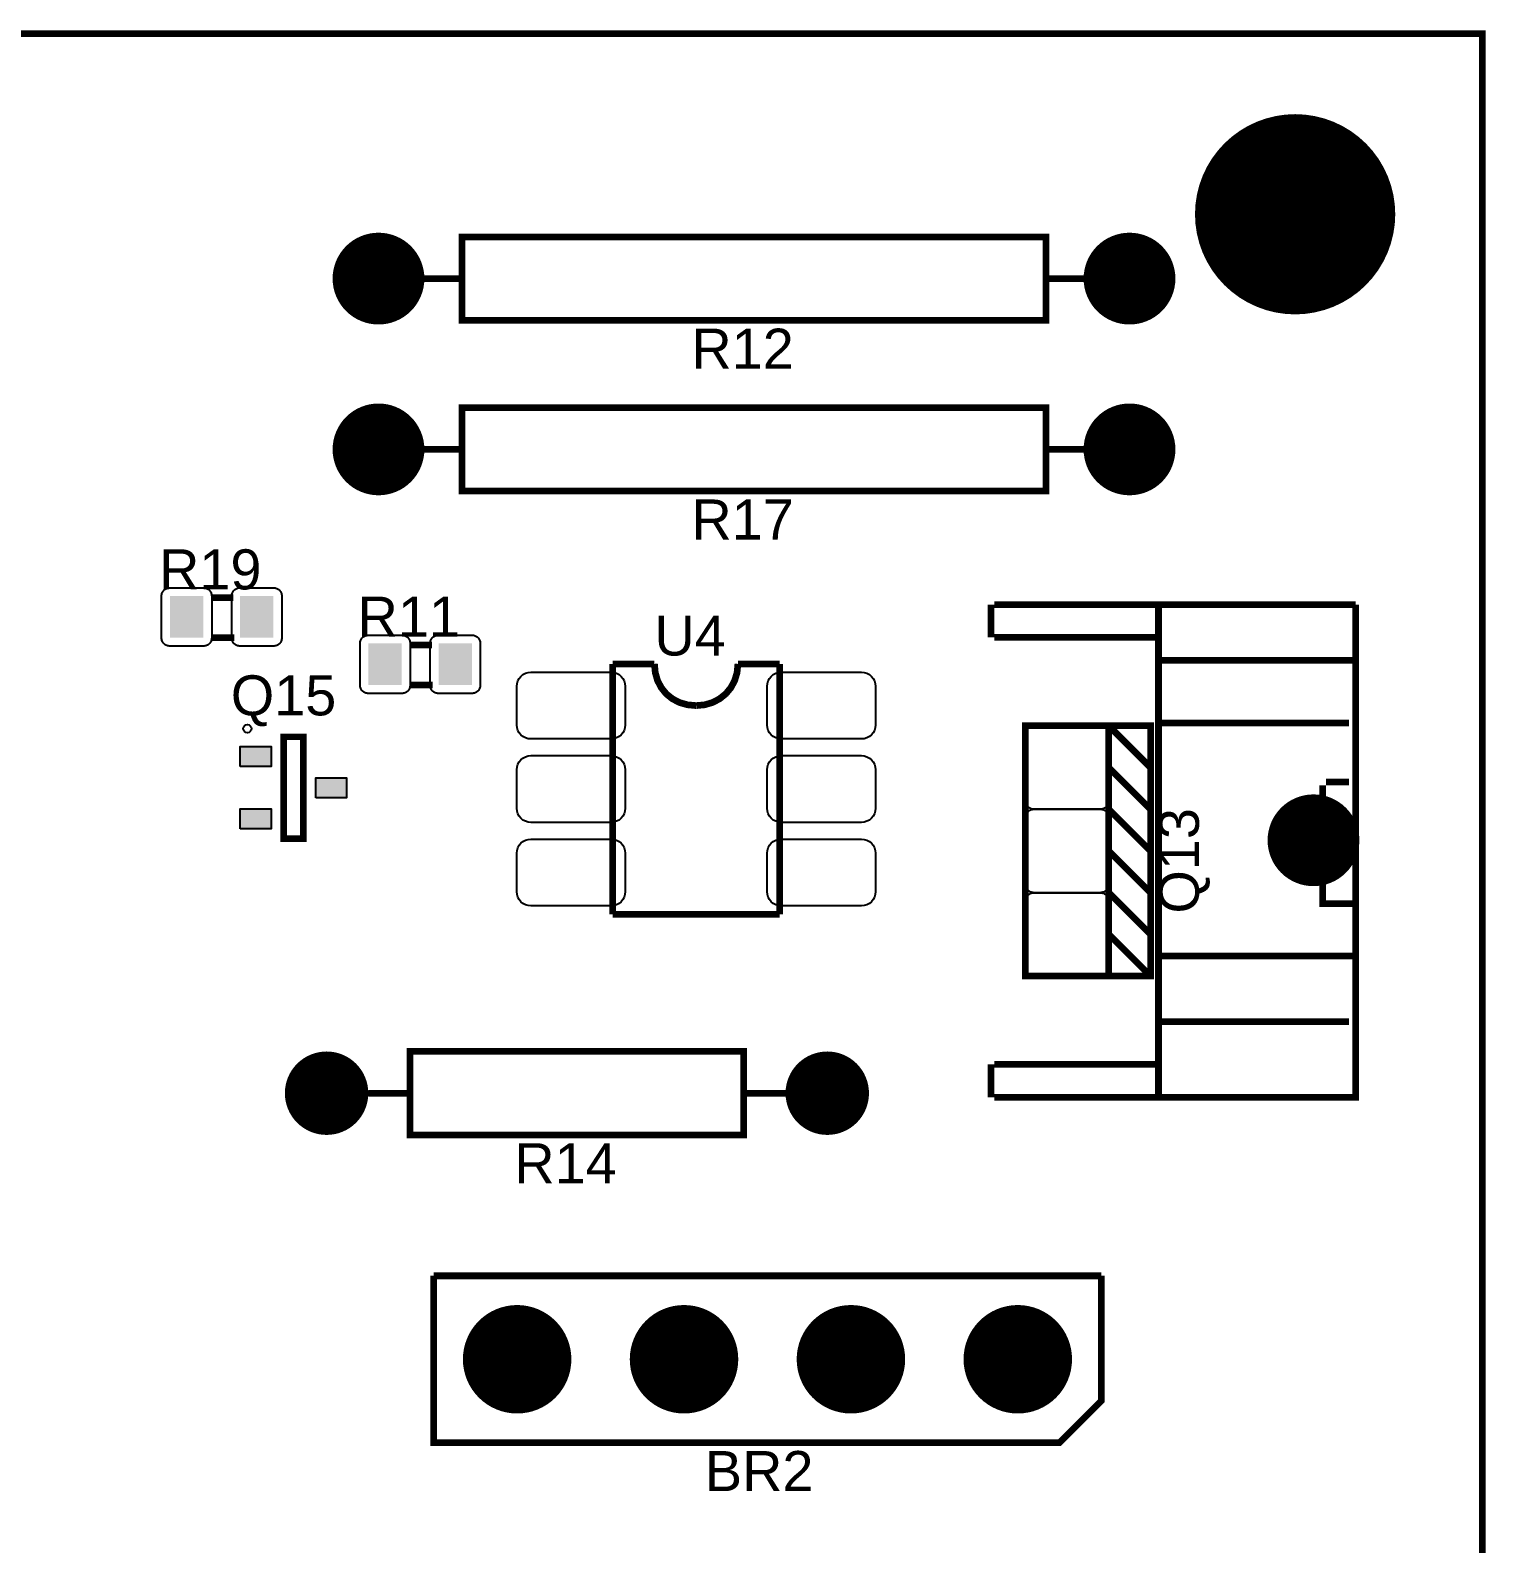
# Model space of a CAD drawing. Header units: inches. Extents: x -4.04 to 4.04, y -1.96 to 1.96.
# Drawn here: x 2.293 to 4.037, y 0.141 to 1.955 of the extents above; entities that cross this region are included whole.
import ezdxf

# ---------------------------------------------------------------- set-up
doc = ezdxf.new("R2010")
doc.units = ezdxf.units.IN
doc.layers.get('0').update_dxf_attribs({"linetype": 'CONTINUOUS'})

# ---------------------------------------------------------------- blocks, each defined once
blk = doc.blocks.new('RPAD')
blk.add_trace([(-0.5, -0.5), (-0.5, 0.5), (0.5, -0.5), (0.5, 0.5)])
blk = doc.blocks.new('EPAD')
at = {"const_width": 0.5}
blk.add_lwpolyline([(-0.25, 0, 1), (0.25, 0, 1)], format="xyb", close=True, dxfattribs=at)

msp = doc.modelspace()

# ---------------------------------------------------------------- linework, layer by layer
for points, const_width in [([(-4.033465, -1.958661), (4.033465, -1.958661), (4.033465, 1.950787), (-4.033465, 1.950787), (-4.033465, -1.958661)], 0.008), ([(-4.033465, -1.958661), (4.033465, -1.958661), (4.033465, 1.950787), (-4.033465, 1.950787), (-4.033465, -1.958661)], 0.008), ([(-4.033465, -1.958661), (4.033465, -1.958661), (4.033465, 1.950787), (-4.033465, 1.950787), (-4.033465, -1.958661)], 0.008), ([(2.810572, 1.607145), (3.510572, 1.607145), (3.510572, 1.707145), (2.810572, 1.707145), (2.810572, 1.607145)], 0.008), ([(2.810572, 1.607145), (3.510572, 1.607145), (3.510572, 1.707145), (2.810572, 1.707145), (2.810572, 1.607145)], 0.008), ([(2.810572, 1.607145), (3.510572, 1.607145), (3.510572, 1.707145), (2.810572, 1.707145), (2.810572, 1.607145)], 0.008), ([(2.760572, 1.657145), (2.810572, 1.657145)], 0.008), ([(2.760572, 1.657145), (2.810572, 1.657145)], 0.008), ([(2.760572, 1.657145), (2.810572, 1.657145)], 0.008), ([(3.560572, 1.657145), (3.510572, 1.657145)], 0.008), ([(3.560572, 1.657145), (3.510572, 1.657145)], 0.008), ([(3.560572, 1.657145), (3.510572, 1.657145)], 0.008), ([(2.810572, 1.40242), (3.510572, 1.40242), (3.510572, 1.50242), (2.810572, 1.50242), (2.810572, 1.40242)], 0.008), ([(2.810572, 1.40242), (3.510572, 1.40242), (3.510572, 1.50242), (2.810572, 1.50242), (2.810572, 1.40242)], 0.008), ([(2.810572, 1.40242), (3.510572, 1.40242), (3.510572, 1.50242), (2.810572, 1.50242), (2.810572, 1.40242)], 0.008), ([(2.760572, 1.45242), (2.810572, 1.45242)], 0.008), ([(2.760572, 1.45242), (2.810572, 1.45242)], 0.008), ([(2.760572, 1.45242), (2.810572, 1.45242)], 0.008), ([(3.560572, 1.45242), (3.510572, 1.45242)], 0.008), ([(3.560572, 1.45242), (3.510572, 1.45242)], 0.008), ([(3.560572, 1.45242), (3.510572, 1.45242)], 0.008), ([(2.50965, 1.274633), (2.53665, 1.274633)], 0.008), ([(2.50965, 1.274633), (2.53665, 1.274633)], 0.008), ([(2.50965, 1.274633), (2.53665, 1.274633)], 0.008), ([(3.444532, 1.266381), (3.444532, 1.227011)], 0.008), ([(3.444532, 1.266381), (3.444532, 1.227011)], 0.008), ([(3.444532, 1.266381), (3.444532, 1.227011)], 0.008), ([(3.88154, 1.266381), (3.448469, 1.266381)], 0.008), ([(3.88154, 1.266381), (3.88154, 0.67583), (3.448469, 0.67583)], 0.008), ([(3.88154, 1.266381), (3.448469, 1.266381)], 0.008), ([(3.88154, 1.266381), (3.88154, 0.67583), (3.448469, 0.67583)], 0.008), ([(3.88154, 1.266381), (3.448469, 1.266381)], 0.008), ([(3.88154, 1.266381), (3.88154, 0.67583), (3.448469, 0.67583)], 0.008), ([(3.64532, 1.266381), (3.64532, 0.679767)], 0.008), ([(3.64532, 1.266381), (3.64532, 0.679767)], 0.008), ([(3.64532, 1.266381), (3.64532, 0.679767)], 0.008), ([(2.50965, 1.226633), (2.53765, 1.226633)], 0.008), ([(2.50965, 1.226633), (2.53765, 1.226633)], 0.008), ([(2.50965, 1.226633), (2.53765, 1.226633)], 0.008), ([(2.747504, 1.217882), (2.774504, 1.217882)], 0.008), ([(2.747504, 1.217882), (2.774504, 1.217882)], 0.008), ([(2.747504, 1.217882), (2.774504, 1.217882)], 0.008), ([(3.448469, 1.227011), (3.64532, 1.227011)], 0.008), ([(3.448469, 1.227011), (3.64532, 1.227011)], 0.008), ([(3.448469, 1.227011), (3.64532, 1.227011)], 0.008), ([(2.99128, 1.195334), (3.04128, 1.195334)], 0.008), ([(2.99128, 1.195334), (2.99128, 0.895334)], 0.008), ([(2.99128, 1.195334), (3.04128, 1.195334)], 0.008), ([(2.99128, 1.195334), (2.99128, 0.895334)], 0.008), ([(2.99128, 1.195334), (3.04128, 1.195334)], 0.008), ([(2.99128, 1.195334), (2.99128, 0.895334)], 0.008), ([(3.09128, 1.145334), (3.080806, 1.146293), (3.071233, 1.149068), (3.062716, 1.153508), (3.055406, 1.159459), (3.049454, 1.166769), (3.045015, 1.175287), (3.042239, 1.184859), (3.04128, 1.195334)], 0.008), ([(3.09128, 1.145334), (3.080806, 1.146293), (3.071233, 1.149068), (3.062716, 1.153508), (3.055406, 1.159459), (3.049454, 1.166769), (3.045015, 1.175287), (3.042239, 1.184859), (3.04128, 1.195334)], 0.008), ([(3.09128, 1.145334), (3.080806, 1.146293), (3.071233, 1.149068), (3.062716, 1.153508), (3.055406, 1.159459), (3.049454, 1.166769), (3.045015, 1.175287), (3.042239, 1.184859), (3.04128, 1.195334)], 0.008), ([(3.09128, 1.145334), (3.101468, 1.146293), (3.110906, 1.149068), (3.119406, 1.153508), (3.12678, 1.159459), (3.132843, 1.166769), (3.137406, 1.175287), (3.14028, 1.184859), (3.14128, 1.195334)], 0.008), ([(3.09128, 1.145334), (3.101468, 1.146293), (3.110906, 1.149068), (3.119406, 1.153508), (3.12678, 1.159459), (3.132843, 1.166769), (3.137406, 1.175287), (3.14028, 1.184859), (3.14128, 1.195334)], 0.008), ([(3.09128, 1.145334), (3.101468, 1.146293), (3.110906, 1.149068), (3.119406, 1.153508), (3.12678, 1.159459), (3.132843, 1.166769), (3.137406, 1.175287), (3.14028, 1.184859), (3.14128, 1.195334)], 0.008), ([(3.14128, 1.195334), (3.19128, 1.195334)], 0.008), ([(3.14128, 1.195334), (3.19128, 1.195334)], 0.008), ([(3.14128, 1.195334), (3.19128, 1.195334)], 0.008), ([(3.19128, 1.195334), (3.19128, 0.895334)], 0.008), ([(3.19128, 1.195334), (3.19128, 0.895334)], 0.008), ([(3.19128, 1.195334), (3.19128, 0.895334)], 0.008), ([(3.877603, 1.199452), (3.649257, 1.199452)], 0.008), ([(3.877603, 1.199452), (3.649257, 1.199452)], 0.008), ([(3.877603, 1.199452), (3.649257, 1.199452)], 0.008), ([(2.747504, 1.169882), (2.775504, 1.169882)], 0.008), ([(2.747504, 1.169882), (2.775504, 1.169882)], 0.008), ([(2.747504, 1.169882), (2.775504, 1.169882)], 0.008), ([(3.485769, 0.821106), (3.585769, 0.821106), (3.585769, 1.121106), (3.485769, 1.121106), (3.485769, 0.821106)], 0.008), ([(3.485769, 0.821106), (3.585769, 0.821106), (3.585769, 1.121106), (3.485769, 1.121106), (3.485769, 0.821106)], 0.008), ([(3.485769, 0.821106), (3.585769, 0.821106), (3.585769, 1.121106), (3.485769, 1.121106), (3.485769, 0.821106)], 0.008), ([(3.585769, 1.121106), (3.635769, 1.121106), (3.635769, 0.821106), (3.585769, 0.821106)], 0.008), ([(3.585769, 1.121106), (3.635769, 1.071106)], 0.008), ([(3.585769, 1.121106), (3.635769, 1.121106), (3.635769, 0.821106), (3.585769, 0.821106)], 0.008), ([(3.585769, 1.121106), (3.635769, 1.071106)], 0.008), ([(3.585769, 1.121106), (3.635769, 1.121106), (3.635769, 0.821106), (3.585769, 0.821106)], 0.008), ([(3.585769, 1.121106), (3.635769, 1.071106)], 0.008), ([(3.873666, 1.124649), (3.64532, 1.124649)], 0.008), ([(3.873666, 1.124649), (3.64532, 1.124649)], 0.008), ([(3.873666, 1.124649), (3.64532, 1.124649)], 0.008), ([(2.596792, 0.985885), (2.620414, 0.985885), (2.620414, 1.107932), (2.596792, 1.107932), (2.596792, 0.985885)], 0.007874), ([(2.596792, 0.985885), (2.620414, 0.985885), (2.620414, 1.107932), (2.596792, 1.107932), (2.596792, 0.985885)], 0.007874), ([(2.596792, 0.985885), (2.620414, 0.985885), (2.620414, 1.107932), (2.596792, 1.107932), (2.596792, 0.985885)], 0.007874), ([(3.585769, 1.071106), (3.635769, 1.021106)], 0.008), ([(3.585769, 1.071106), (3.635769, 1.021106)], 0.008), ([(3.585769, 1.071106), (3.635769, 1.021106)], 0.008), ([(3.84217, 1.049846), (3.84217, 1.014413), (3.798863, 1.014413), (3.798863, 0.95142), (3.838233, 0.95142), (3.84217, 0.95142), (3.84217, 0.908113)], 0.008), ([(3.84217, 1.049846), (3.84217, 1.014413), (3.798863, 1.014413), (3.798863, 0.95142), (3.838233, 0.95142), (3.84217, 0.95142), (3.84217, 0.908113)], 0.008), ([(3.84217, 1.049846), (3.84217, 1.014413), (3.798863, 1.014413), (3.798863, 0.95142), (3.838233, 0.95142), (3.84217, 0.95142), (3.84217, 0.908113)], 0.008), ([(3.873666, 1.053783), (3.846107, 1.053783)], 0.008), ([(3.873666, 1.053783), (3.846107, 1.053783)], 0.008), ([(3.873666, 1.053783), (3.846107, 1.053783)], 0.008), ([(3.585769, 1.021106), (3.635769, 0.971106)], 0.008), ([(3.585769, 1.021106), (3.635769, 0.971106)], 0.008), ([(3.585769, 1.021106), (3.635769, 0.971106)], 0.008), ([(3.585769, 0.971106), (3.635769, 0.921106)], 0.008), ([(3.585769, 0.971106), (3.635769, 0.921106)], 0.008), ([(3.585769, 0.971106), (3.635769, 0.921106)], 0.008), ([(3.585769, 0.921106), (3.635769, 0.871106)], 0.008), ([(3.585769, 0.921106), (3.635769, 0.871106)], 0.008), ([(3.585769, 0.921106), (3.635769, 0.871106)], 0.008), ([(3.838233, 0.908113), (3.877603, 0.908113)], 0.008), ([(3.838233, 0.908113), (3.877603, 0.908113)], 0.008), ([(3.838233, 0.908113), (3.877603, 0.908113)], 0.008), ([(2.99128, 0.895334), (3.19128, 0.895334)], 0.008), ([(2.99128, 0.895334), (3.19128, 0.895334)], 0.008), ([(2.99128, 0.895334), (3.19128, 0.895334)], 0.008), ([(3.585769, 0.871106), (3.635769, 0.821106)], 0.008), ([(3.585769, 0.871106), (3.635769, 0.821106)], 0.008), ([(3.585769, 0.871106), (3.635769, 0.821106)], 0.008), ([(3.877603, 0.845121), (3.64532, 0.845121)], 0.008), ([(3.877603, 0.845121), (3.64532, 0.845121)], 0.008), ([(3.877603, 0.845121), (3.64532, 0.845121)], 0.008), ([(3.873666, 0.766381), (3.64532, 0.766381)], 0.008), ([(3.873666, 0.766381), (3.64532, 0.766381)], 0.008), ([(3.873666, 0.766381), (3.64532, 0.766381)], 0.008), ([(2.748367, 0.630767), (3.148367, 0.630767), (3.148367, 0.730767), (2.748367, 0.730767), (2.748367, 0.630767)], 0.008), ([(2.748367, 0.630767), (3.148367, 0.630767), (3.148367, 0.730767), (2.748367, 0.730767), (2.748367, 0.630767)], 0.008), ([(2.748367, 0.630767), (3.148367, 0.630767), (3.148367, 0.730767), (2.748367, 0.730767), (2.748367, 0.630767)], 0.008), ([(3.444532, 0.7152), (3.444532, 0.67583)], 0.008), ([(3.444532, 0.7152), (3.444532, 0.67583)], 0.008), ([(3.444532, 0.7152), (3.444532, 0.67583)], 0.008), ([(3.448469, 0.7152), (3.64532, 0.7152)], 0.008), ([(3.448469, 0.7152), (3.64532, 0.7152)], 0.008), ([(3.448469, 0.7152), (3.64532, 0.7152)], 0.008), ([(2.748367, 0.680767), (2.698367, 0.680767)], 0.008), ([(2.748367, 0.680767), (2.698367, 0.680767)], 0.008), ([(2.748367, 0.680767), (2.698367, 0.680767)], 0.008), ([(3.198367, 0.680767), (3.148367, 0.680767)], 0.008), ([(3.198367, 0.680767), (3.148367, 0.680767)], 0.008), ([(3.198367, 0.680767), (3.148367, 0.680767)], 0.008), ([(3.576713, 0.461869), (2.776713, 0.461869)], 0.008), ([(3.576713, 0.461869), (3.576713, 0.311869), (3.526713, 0.261869), (2.776713, 0.261869), (2.776713, 0.461869)], 0.008), ([(3.576713, 0.461869), (2.776713, 0.461869)], 0.008), ([(3.576713, 0.461869), (3.576713, 0.311869), (3.526713, 0.261869), (2.776713, 0.261869), (2.776713, 0.461869)], 0.008), ([(3.576713, 0.461869), (2.776713, 0.461869)], 0.008), ([(3.576713, 0.461869), (3.576713, 0.311869), (3.526713, 0.261869), (2.776713, 0.261869), (2.776713, 0.461869)], 0.008)]:
    msp.add_lwpolyline(points, dxfattribs=dict(const_width=const_width))
for points in [[(2.46065, 1.286633), (2.50065, 1.286633), (2.50169, 1.286583), (2.502695, 1.286434), (2.503662, 1.286192), (2.504586, 1.285861), (2.505462, 1.285447), (2.506286, 1.284952), (2.507054, 1.284383), (2.50776, 1.283743), (2.5084, 1.283036), (2.508969, 1.282269), (2.509464, 1.281445), (2.509879, 1.280569), (2.510209, 1.279644), (2.510452, 1.278678), (2.5106, 1.277672), (2.51065, 1.276633), (2.51065, 1.226633), (2.5106, 1.225594), (2.510452, 1.224589), (2.510209, 1.223622), (2.509879, 1.222698), (2.509464, 1.221821), (2.508969, 1.220997), (2.5084, 1.22023), (2.50776, 1.219524), (2.507054, 1.218883), (2.506286, 1.218314), (2.505462, 1.217819), (2.504586, 1.217405), (2.503662, 1.217074), (2.502695, 1.216832), (2.50169, 1.216683), (2.50065, 1.216633), (2.46065, 1.216633), (2.459611, 1.216683), (2.458606, 1.216832), (2.457639, 1.217074), (2.456715, 1.217405), (2.455839, 1.217819), (2.455015, 1.218314), (2.454247, 1.218883), (2.453541, 1.219524), (2.452901, 1.22023), (2.452331, 1.220997), (2.451837, 1.221821), (2.451422, 1.222698), (2.451091, 1.223622), (2.450849, 1.224589), (2.450701, 1.225594), (2.45065, 1.226633), (2.45065, 1.276633), (2.450701, 1.277672), (2.450849, 1.278678), (2.451091, 1.279644), (2.451422, 1.280569), (2.451837, 1.281445), (2.452331, 1.282269), (2.452901, 1.283036), (2.453541, 1.283743), (2.454247, 1.284383), (2.455015, 1.284952), (2.455839, 1.285447), (2.456715, 1.285861), (2.457639, 1.286192), (2.458606, 1.286434), (2.459611, 1.286583), (2.46065, 1.286633)], [(2.54465, 1.286633), (2.58465, 1.286633), (2.58569, 1.286583), (2.586695, 1.286434), (2.587662, 1.286192), (2.588586, 1.285861), (2.589462, 1.285447), (2.590286, 1.284952), (2.591054, 1.284383), (2.59176, 1.283743), (2.5924, 1.283036), (2.592969, 1.282269), (2.593464, 1.281445), (2.593879, 1.280569), (2.594209, 1.279644), (2.594452, 1.278678), (2.5946, 1.277672), (2.59465, 1.276633), (2.59465, 1.226633), (2.5946, 1.225594), (2.594452, 1.224589), (2.594209, 1.223622), (2.593879, 1.222698), (2.593464, 1.221821), (2.592969, 1.220997), (2.5924, 1.22023), (2.59176, 1.219524), (2.591054, 1.218883), (2.590286, 1.218314), (2.589462, 1.217819), (2.588586, 1.217405), (2.587662, 1.217074), (2.586695, 1.216832), (2.58569, 1.216683), (2.58465, 1.216633), (2.54465, 1.216633), (2.543611, 1.216683), (2.542606, 1.216832), (2.541639, 1.217074), (2.540715, 1.217405), (2.539839, 1.217819), (2.539015, 1.218314), (2.538247, 1.218883), (2.537541, 1.219524), (2.536901, 1.22023), (2.536331, 1.220997), (2.535837, 1.221821), (2.535422, 1.222698), (2.535091, 1.223622), (2.534849, 1.224589), (2.534701, 1.225594), (2.53465, 1.226633), (2.53465, 1.276633), (2.534701, 1.277672), (2.534849, 1.278678), (2.535091, 1.279644), (2.535422, 1.280569), (2.535837, 1.281445), (2.536331, 1.282269), (2.536901, 1.283036), (2.537541, 1.283743), (2.538247, 1.284383), (2.539015, 1.284952), (2.539839, 1.285447), (2.540715, 1.285861), (2.541639, 1.286192), (2.542606, 1.286434), (2.543611, 1.286583), (2.54465, 1.286633)], [(2.698504, 1.229882), (2.738504, 1.229882), (2.739543, 1.229831), (2.740548, 1.229683), (2.741515, 1.229441), (2.742439, 1.22911), (2.743316, 1.228696), (2.74414, 1.228201), (2.744907, 1.227631), (2.745613, 1.226991), (2.746254, 1.226285), (2.746823, 1.225518), (2.747317, 1.224694), (2.747732, 1.223817), (2.748063, 1.222893), (2.748305, 1.221926), (2.748454, 1.220921), (2.748504, 1.219882), (2.748504, 1.169882), (2.748454, 1.168843), (2.748305, 1.167837), (2.748063, 1.16687), (2.747732, 1.165946), (2.747317, 1.16507), (2.746823, 1.164246), (2.746254, 1.163479), (2.745613, 1.162772), (2.744907, 1.162132), (2.74414, 1.161563), (2.743316, 1.161068), (2.742439, 1.160654), (2.741515, 1.160323), (2.740548, 1.160081), (2.739543, 1.159932), (2.738504, 1.159882), (2.698504, 1.159882), (2.697465, 1.159932), (2.696459, 1.160081), (2.695493, 1.160323), (2.694569, 1.160654), (2.693692, 1.161068), (2.692868, 1.161563), (2.6921, 1.162132), (2.691394, 1.162772), (2.690754, 1.163479), (2.690185, 1.164246), (2.689691, 1.16507), (2.689276, 1.165946), (2.688945, 1.16687), (2.688703, 1.167837), (2.688554, 1.168843), (2.688504, 1.169882), (2.688504, 1.219882), (2.688554, 1.220921), (2.688703, 1.221926), (2.688945, 1.222893), (2.689276, 1.223817), (2.689691, 1.224694), (2.690185, 1.225518), (2.690754, 1.226285), (2.691394, 1.226991), (2.6921, 1.227631), (2.692868, 1.228201), (2.693692, 1.228696), (2.694569, 1.22911), (2.695493, 1.229441), (2.696459, 1.229683), (2.697465, 1.229831), (2.698504, 1.229882)], [(2.782504, 1.229882), (2.822504, 1.229882), (2.823543, 1.229831), (2.824548, 1.229683), (2.825515, 1.229441), (2.826439, 1.22911), (2.827316, 1.228696), (2.82814, 1.228201), (2.828907, 1.227631), (2.829613, 1.226991), (2.830254, 1.226285), (2.830823, 1.225518), (2.831317, 1.224694), (2.831732, 1.223817), (2.832063, 1.222893), (2.832305, 1.221926), (2.832454, 1.220921), (2.832504, 1.219882), (2.832504, 1.169882), (2.832454, 1.168843), (2.832305, 1.167837), (2.832063, 1.16687), (2.831732, 1.165946), (2.831317, 1.16507), (2.830823, 1.164246), (2.830254, 1.163479), (2.829613, 1.162772), (2.828907, 1.162132), (2.82814, 1.161563), (2.827316, 1.161068), (2.826439, 1.160654), (2.825515, 1.160323), (2.824548, 1.160081), (2.823543, 1.159932), (2.822504, 1.159882), (2.782504, 1.159882), (2.781465, 1.159932), (2.780459, 1.160081), (2.779493, 1.160323), (2.778569, 1.160654), (2.777692, 1.161068), (2.776868, 1.161563), (2.7761, 1.162132), (2.775394, 1.162772), (2.774754, 1.163479), (2.774185, 1.164246), (2.773691, 1.16507), (2.773276, 1.165946), (2.772945, 1.16687), (2.772703, 1.167837), (2.772554, 1.168843), (2.772504, 1.169882), (2.772504, 1.219882), (2.772554, 1.220921), (2.772703, 1.221926), (2.772945, 1.222893), (2.773276, 1.223817), (2.773691, 1.224694), (2.774185, 1.225518), (2.774754, 1.226285), (2.775394, 1.226991), (2.7761, 1.227631), (2.776868, 1.228201), (2.777692, 1.228696), (2.778569, 1.22911), (2.779493, 1.229441), (2.780459, 1.229683), (2.781465, 1.229831), (2.782504, 1.229882)], [(3.00628, 1.168334), (3.00628, 1.122334), (3.005942, 1.118858), (3.004969, 1.115644), (3.003423, 1.112753), (3.001366, 1.110248), (2.998861, 1.108191), (2.99597, 1.106645), (2.992756, 1.105672), (2.98928, 1.105334), (2.89328, 1.105334), (2.889804, 1.105672), (2.88659, 1.106645), (2.883699, 1.108191), (2.881194, 1.110248), (2.879138, 1.112753), (2.877592, 1.115644), (2.876619, 1.118858), (2.87628, 1.122334), (2.87628, 1.168334), (2.876619, 1.17181), (2.877592, 1.175024), (2.879138, 1.177915), (2.881194, 1.18042), (2.883699, 1.182476), (2.88659, 1.184022), (2.889804, 1.184996), (2.89328, 1.185334), (2.98928, 1.185334), (2.992756, 1.184996), (2.99597, 1.184022), (2.998861, 1.182476), (3.001366, 1.18042), (3.003423, 1.177915), (3.004969, 1.175024), (3.005942, 1.17181), (3.00628, 1.168334)], [(3.30628, 1.168334), (3.30628, 1.122334), (3.305942, 1.118858), (3.304969, 1.115644), (3.303423, 1.112753), (3.301366, 1.110248), (3.298861, 1.108191), (3.29597, 1.106645), (3.292756, 1.105672), (3.28928, 1.105334), (3.19328, 1.105334), (3.189804, 1.105672), (3.18659, 1.106645), (3.183699, 1.108191), (3.181194, 1.110248), (3.179138, 1.112753), (3.177592, 1.115644), (3.176619, 1.118858), (3.17628, 1.122334), (3.17628, 1.168334), (3.176619, 1.17181), (3.177592, 1.175024), (3.179138, 1.177915), (3.181194, 1.18042), (3.183699, 1.182476), (3.18659, 1.184022), (3.189804, 1.184996), (3.19328, 1.185334), (3.28928, 1.185334), (3.292756, 1.184996), (3.29597, 1.184022), (3.298861, 1.182476), (3.301366, 1.18042), (3.303423, 1.177915), (3.304969, 1.175024), (3.305942, 1.17181), (3.30628, 1.168334)], [(3.585769, 1.111106), (3.585769, 1.031106), (3.585718, 1.030066), (3.58557, 1.029061), (3.585328, 1.028094), (3.584997, 1.02717), (3.584582, 1.026294), (3.584087, 1.02547), (3.583518, 1.024702), (3.582878, 1.023996), (3.582172, 1.023356), (3.581404, 1.022787), (3.58058, 1.022292), (3.579704, 1.021877), (3.57878, 1.021546), (3.577813, 1.021304), (3.576808, 1.021156), (3.575769, 1.021106), (3.495769, 1.021106), (3.494729, 1.021156), (3.493724, 1.021304), (3.492757, 1.021546), (3.491833, 1.021877), (3.490957, 1.022292), (3.490133, 1.022787), (3.489365, 1.023356), (3.488659, 1.023996), (3.488019, 1.024702), (3.48745, 1.02547), (3.486955, 1.026294), (3.48654, 1.02717), (3.486209, 1.028094), (3.485967, 1.029061), (3.485819, 1.030066), (3.485769, 1.031106), (3.485769, 1.111106), (3.485819, 1.112145), (3.485967, 1.11315), (3.486209, 1.114117), (3.48654, 1.115041), (3.486955, 1.115917), (3.48745, 1.116741), (3.488019, 1.117509), (3.488659, 1.118215), (3.489365, 1.118855), (3.490133, 1.119424), (3.490957, 1.119919), (3.491833, 1.120334), (3.492757, 1.120665), (3.493724, 1.120907), (3.494729, 1.121055), (3.495769, 1.121106), (3.575769, 1.121106), (3.576808, 1.121055), (3.577813, 1.120907), (3.57878, 1.120665), (3.579704, 1.120334), (3.58058, 1.119919), (3.581404, 1.119424), (3.582172, 1.118855), (3.582878, 1.118215), (3.583518, 1.117509), (3.584087, 1.116741), (3.584582, 1.115917), (3.584997, 1.115041), (3.585328, 1.114117), (3.58557, 1.11315), (3.585718, 1.112145), (3.585769, 1.111106)], [(2.544828, 1.07231), (2.544828, 1.09631), (2.581828, 1.09631), (2.581828, 1.07231), (2.544828, 1.07231)], [(3.00628, 1.068334), (3.00628, 1.022334), (3.005942, 1.018858), (3.004969, 1.015644), (3.003423, 1.012753), (3.001366, 1.010248), (2.998861, 1.008191), (2.99597, 1.006645), (2.992756, 1.005672), (2.98928, 1.005334), (2.89328, 1.005334), (2.889804, 1.005672), (2.88659, 1.006645), (2.883699, 1.008191), (2.881194, 1.010248), (2.879138, 1.012753), (2.877592, 1.015644), (2.876619, 1.018858), (2.87628, 1.022334), (2.87628, 1.068334), (2.876619, 1.07181), (2.877592, 1.075024), (2.879138, 1.077915), (2.881194, 1.08042), (2.883699, 1.082476), (2.88659, 1.084022), (2.889804, 1.084996), (2.89328, 1.085334), (2.98928, 1.085334), (2.992756, 1.084996), (2.99597, 1.084022), (2.998861, 1.082476), (3.001366, 1.08042), (3.003423, 1.077915), (3.004969, 1.075024), (3.005942, 1.07181), (3.00628, 1.068334)], [(3.30628, 1.068334), (3.30628, 1.022334), (3.305942, 1.018858), (3.304969, 1.015644), (3.303423, 1.012753), (3.301366, 1.010248), (3.298861, 1.008191), (3.29597, 1.006645), (3.292756, 1.005672), (3.28928, 1.005334), (3.19328, 1.005334), (3.189804, 1.005672), (3.18659, 1.006645), (3.183699, 1.008191), (3.181194, 1.010248), (3.179138, 1.012753), (3.177592, 1.015644), (3.176619, 1.018858), (3.17628, 1.022334), (3.17628, 1.068334), (3.176619, 1.07181), (3.177592, 1.075024), (3.179138, 1.077915), (3.181194, 1.08042), (3.183699, 1.082476), (3.18659, 1.084022), (3.189804, 1.084996), (3.19328, 1.085334), (3.28928, 1.085334), (3.292756, 1.084996), (3.29597, 1.084022), (3.298861, 1.082476), (3.301366, 1.08042), (3.303423, 1.077915), (3.304969, 1.075024), (3.305942, 1.07181), (3.30628, 1.068334)], [(2.635379, 1.034909), (2.635379, 1.058909), (2.672379, 1.058909), (2.672379, 1.034909), (2.635379, 1.034909)], [(2.544828, 0.997507), (2.544828, 1.021507), (2.581828, 1.021507), (2.581828, 0.997507), (2.544828, 0.997507)], [(3.585769, 1.011106), (3.585769, 0.931106), (3.585718, 0.930066), (3.58557, 0.929061), (3.585328, 0.928094), (3.584997, 0.92717), (3.584582, 0.926294), (3.584087, 0.92547), (3.583518, 0.924702), (3.582878, 0.923996), (3.582172, 0.923356), (3.581404, 0.922787), (3.58058, 0.922292), (3.579704, 0.921877), (3.57878, 0.921546), (3.577813, 0.921304), (3.576808, 0.921156), (3.575769, 0.921106), (3.495769, 0.921106), (3.494729, 0.921156), (3.493724, 0.921304), (3.492757, 0.921546), (3.491833, 0.921877), (3.490957, 0.922292), (3.490133, 0.922787), (3.489365, 0.923356), (3.488659, 0.923996), (3.488019, 0.924702), (3.48745, 0.92547), (3.486955, 0.926294), (3.48654, 0.92717), (3.486209, 0.928094), (3.485967, 0.929061), (3.485819, 0.930066), (3.485769, 0.931106), (3.485769, 1.011106), (3.485819, 1.012145), (3.485967, 1.01315), (3.486209, 1.014117), (3.48654, 1.015041), (3.486955, 1.015917), (3.48745, 1.016741), (3.488019, 1.017509), (3.488659, 1.018215), (3.489365, 1.018855), (3.490133, 1.019424), (3.490957, 1.019919), (3.491833, 1.020334), (3.492757, 1.020665), (3.493724, 1.020907), (3.494729, 1.021055), (3.495769, 1.021106), (3.575769, 1.021106), (3.576808, 1.021055), (3.577813, 1.020907), (3.57878, 1.020665), (3.579704, 1.020334), (3.58058, 1.019919), (3.581404, 1.019424), (3.582172, 1.018855), (3.582878, 1.018215), (3.583518, 1.017509), (3.584087, 1.016741), (3.584582, 1.015917), (3.584997, 1.015041), (3.585328, 1.014117), (3.58557, 1.01315), (3.585718, 1.012145), (3.585769, 1.011106)], [(3.00628, 0.968334), (3.00628, 0.922334), (3.005942, 0.918858), (3.004969, 0.915644), (3.003423, 0.912753), (3.001366, 0.910248), (2.998861, 0.908191), (2.99597, 0.906645), (2.992756, 0.905672), (2.98928, 0.905334), (2.89328, 0.905334), (2.889804, 0.905672), (2.88659, 0.906645), (2.883699, 0.908191), (2.881194, 0.910248), (2.879138, 0.912753), (2.877592, 0.915644), (2.876619, 0.918858), (2.87628, 0.922334), (2.87628, 0.968334), (2.876619, 0.97181), (2.877592, 0.975024), (2.879138, 0.977915), (2.881194, 0.98042), (2.883699, 0.982476), (2.88659, 0.984022), (2.889804, 0.984996), (2.89328, 0.985334), (2.98928, 0.985334), (2.992756, 0.984996), (2.99597, 0.984022), (2.998861, 0.982476), (3.001366, 0.98042), (3.003423, 0.977915), (3.004969, 0.975024), (3.005942, 0.97181), (3.00628, 0.968334)], [(3.30628, 0.968334), (3.30628, 0.922334), (3.305942, 0.918858), (3.304969, 0.915644), (3.303423, 0.912753), (3.301366, 0.910248), (3.298861, 0.908191), (3.29597, 0.906645), (3.292756, 0.905672), (3.28928, 0.905334), (3.19328, 0.905334), (3.189804, 0.905672), (3.18659, 0.906645), (3.183699, 0.908191), (3.181194, 0.910248), (3.179138, 0.912753), (3.177592, 0.915644), (3.176619, 0.918858), (3.17628, 0.922334), (3.17628, 0.968334), (3.176619, 0.97181), (3.177592, 0.975024), (3.179138, 0.977915), (3.181194, 0.98042), (3.183699, 0.982476), (3.18659, 0.984022), (3.189804, 0.984996), (3.19328, 0.985334), (3.28928, 0.985334), (3.292756, 0.984996), (3.29597, 0.984022), (3.298861, 0.982476), (3.301366, 0.98042), (3.303423, 0.977915), (3.304969, 0.975024), (3.305942, 0.97181), (3.30628, 0.968334)], [(3.585769, 0.911106), (3.585769, 0.831106), (3.585718, 0.830066), (3.58557, 0.829061), (3.585328, 0.828094), (3.584997, 0.82717), (3.584582, 0.826294), (3.584087, 0.82547), (3.583518, 0.824702), (3.582878, 0.823996), (3.582172, 0.823356), (3.581404, 0.822787), (3.58058, 0.822292), (3.579704, 0.821877), (3.57878, 0.821546), (3.577813, 0.821304), (3.576808, 0.821156), (3.575769, 0.821106), (3.495769, 0.821106), (3.494729, 0.821156), (3.493724, 0.821304), (3.492757, 0.821546), (3.491833, 0.821877), (3.490957, 0.822292), (3.490133, 0.822787), (3.489365, 0.823356), (3.488659, 0.823996), (3.488019, 0.824702), (3.48745, 0.82547), (3.486955, 0.826294), (3.48654, 0.82717), (3.486209, 0.828094), (3.485967, 0.829061), (3.485819, 0.830066), (3.485769, 0.831106), (3.485769, 0.911106), (3.485819, 0.912145), (3.485967, 0.91315), (3.486209, 0.914117), (3.48654, 0.915041), (3.486955, 0.915917), (3.48745, 0.916741), (3.488019, 0.917509), (3.488659, 0.918215), (3.489365, 0.918855), (3.490133, 0.919424), (3.490957, 0.919919), (3.491833, 0.920334), (3.492757, 0.920665), (3.493724, 0.920907), (3.494729, 0.921055), (3.495769, 0.921106), (3.575769, 0.921106), (3.576808, 0.921055), (3.577813, 0.920907), (3.57878, 0.920665), (3.579704, 0.920334), (3.58058, 0.919919), (3.581404, 0.919424), (3.582172, 0.918855), (3.582878, 0.918215), (3.583518, 0.917509), (3.584087, 0.916741), (3.584582, 0.915917), (3.584997, 0.915041), (3.585328, 0.914117), (3.58557, 0.91315), (3.585718, 0.912145), (3.585769, 0.911106)]]:
    msp.add_lwpolyline(points, close=True)
msp.add_circle((2.553485, 1.117775), 0.004921)
msp.add_circle((2.553485, 1.117775), 0.004921)
msp.add_circle((2.553485, 1.117775), 0.004921)

# ---------------------------------------------------------------- block references
for name, p, xscale, yscale in [('EPAD', (3.809055, 1.734252), 0.24, 0.24), ('EPAD', (2.710572, 1.657145), 0.11, 0.11), ('EPAD', (3.610572, 1.657145), 0.11, 0.11), ('EPAD', (2.710572, 1.45242), 0.11, 0.11), ('EPAD', (3.610572, 1.45242), 0.11, 0.11), ('RPAD', (2.48065, 1.251633), 0.04, 0.05), ('RPAD', (2.56465, 1.251633), 0.04, 0.05), ('RPAD', (2.718504, 1.194882), 0.04, 0.05), ('RPAD', (2.802504, 1.194882), 0.04, 0.05), ('EPAD', (3.831044, 0.983917), 0.11, 0.11), ('EPAD', (2.648367, 0.680767), 0.1, 0.1), ('EPAD', (3.248367, 0.680767), 0.1, 0.1), ('EPAD', (2.876713, 0.361869), 0.13, 0.13), ('EPAD', (3.076713, 0.361869), 0.13, 0.13), ('EPAD', (3.276713, 0.361869), 0.13, 0.13), ('EPAD', (3.476713, 0.361869), 0.13, 0.13)]:
    msp.add_blockref(name, p, dxfattribs=dict(xscale=xscale, yscale=yscale))
at = {"xscale": 0.024, "yscale": 0.037, "rotation": 90}
for p in [(2.563328, 1.08431), (2.653879, 1.046909), (2.563328, 1.009507)]:
    msp.add_blockref('RPAD', p, dxfattribs=at)

# ---------------------------------------------------------------- texts
at = {"width": 1.041667}
for s, p in [('R12', (3.085572, 1.549145)), ('R12', (3.085572, 1.549145)), ('R12', (3.085572, 1.549145)), ('R17', (3.085572, 1.34442)), ('R17', (3.085572, 1.34442)), ('R17', (3.085572, 1.34442)), ('R19', (2.44765, 1.284633)), ('R19', (2.44765, 1.284633)), ('R19', (2.44765, 1.284633)), ('R11', (2.685504, 1.227882)), ('R11', (2.685504, 1.227882)), ('R11', (2.685504, 1.227882)), ('U4', (3.04128, 1.205334)), ('U4', (3.04128, 1.205334)), ('U4', (3.04128, 1.205334)), ('Q15', (2.533603, 1.133617)), ('Q15', (2.533603, 1.133617)), ('Q15', (2.533603, 1.133617)), ('R14', (2.873367, 0.572767)), ('R14', (2.873367, 0.572767)), ('R14', (2.873367, 0.572767)), ('BR2', (3.101713, 0.203869)), ('BR2', (3.101713, 0.203869)), ('BR2', (3.101713, 0.203869))]:
    msp.add_text(s, height=0.048, dxfattribs=at).set_placement(p)
msp.add_text('Q13', height=0.048, rotation=90, dxfattribs=at).set_placement((3.693769, 0.896106))
msp.add_text('Q13', height=0.048, rotation=90, dxfattribs=at).set_placement((3.693769, 0.896106))
msp.add_text('Q13', height=0.048, rotation=90, dxfattribs=at).set_placement((3.693769, 0.896106))

doc.saveas('drawing.dxf')
